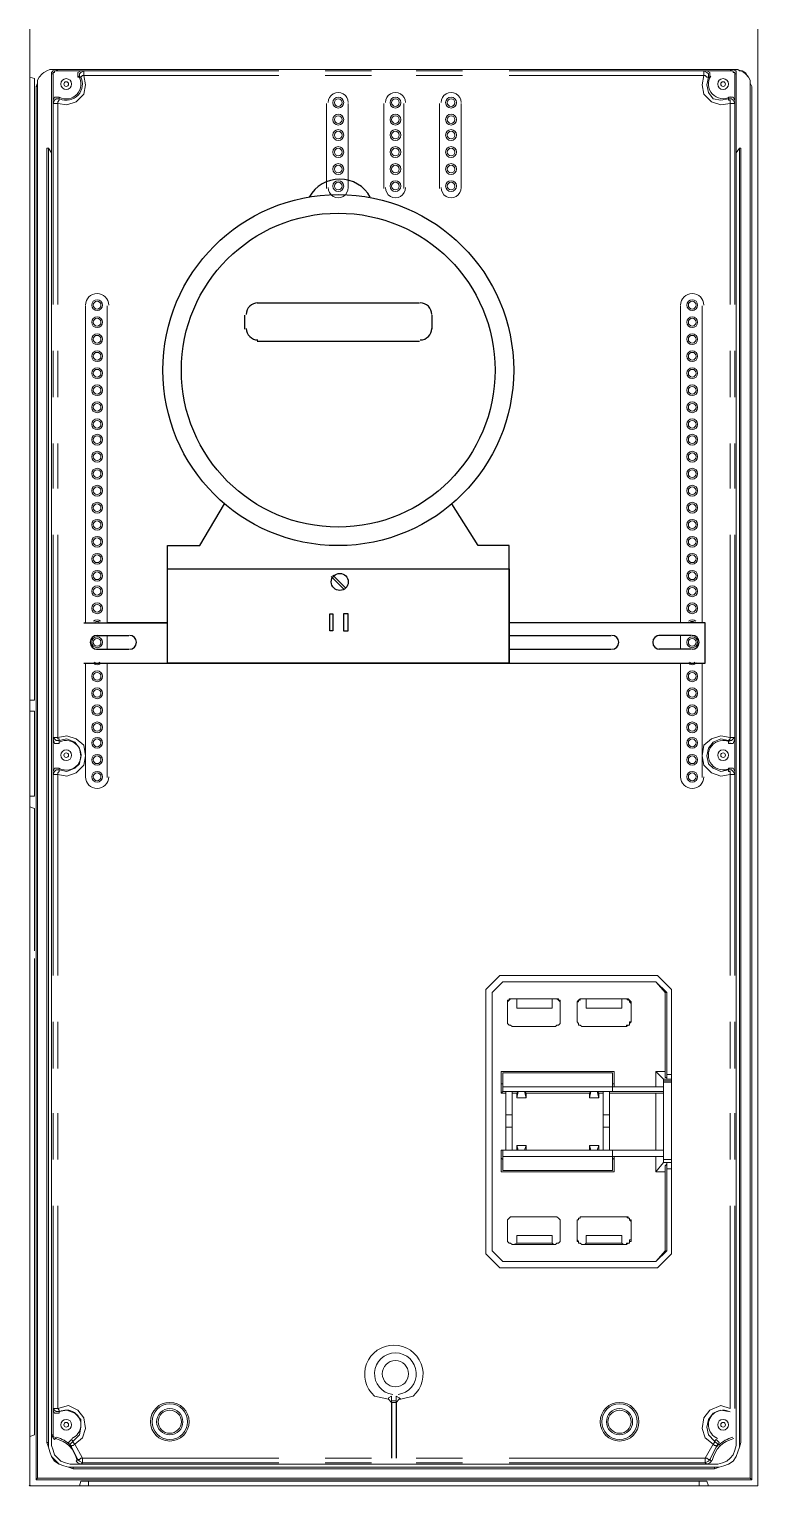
# Model space of a CAD drawing. Header units: millimetres. Extents: x -305 to 1353, y -289 to 1176.
# Drawn here: x -177.8 to -151.4, y 315.6 to 368.5 of the extents above; entities that cross this region are included whole.
import ezdxf

# ---------------------------------------------------------------- set-up
doc = ezdxf.new("R2010")
doc.units = ezdxf.units.MM
doc.header["$MEASUREMENT"] = 0
doc.layers.add('PDF_0', color=7, linetype='Continuous')

msp = doc.modelspace()

# ---------------------------------------------------------------- linework, layer by layer
at = {"layer": 'PDF_0', "lineweight": 18}
for points in [[(-177.803, 315.563), (-177.803, 368.463), (-177.803, 315.563)], [(-177.803, 368.463), (-177.803, 315.563), (-151.353, 315.563), (-151.353, 368.463), (-151.353, 315.563), (-177.803, 315.563)], [(-151.353, 315.563), (-151.353, 368.463), (-151.353, 315.563)], [(-177.803, 344.091), (-177.634, 344.091), (-177.634, 366.666), (-177.803, 366.722)], [(-177.522, 366.385), (-177.522, 366.497), (-177.522, 366.61), (-177.466, 366.722), (-177.353, 366.834), (-177.297, 366.89), (-177.185, 366.947), (-177.073, 367.003), (-176.96, 367.003), (-177.073, 367.003), (-177.185, 366.947), (-177.297, 366.89), (-177.353, 366.834), (-177.466, 366.722), (-177.522, 366.61), (-177.522, 366.497), (-177.578, 366.385), (-177.578, 315.787)], [(-152.139, 363.97), (-152.139, 366.834), (-152.139, 366.89), (-152.139, 366.947), (-152.195, 366.947), (-152.195, 367.003), (-152.251, 367.003), (-152.307, 367.003), (-176.848, 367.003), (-176.904, 367.003), (-176.96, 367.003), (-176.96, 366.947), (-177.016, 366.89), (-177.016, 366.834), (-177.016, 363.97)], [(-152.195, 367.003), (-176.96, 367.003)], [(-153.093, 366.722), (-153.093, 366.89), (-153.206, 366.947), (-152.363, 366.947), (-152.307, 366.947), (-152.251, 366.947), (-152.251, 366.89), (-152.195, 366.89), (-152.195, 366.834), (-152.195, 365.88), (-152.251, 365.992), (-152.42, 365.992)], [(-151.633, 366.553), (-151.633, 315.844), (-151.577, 315.787), (-151.577, 366.385), (-151.633, 366.497), (-151.633, 366.61), (-151.689, 366.722), (-151.746, 366.778), (-151.802, 366.89), (-151.914, 366.947), (-152.026, 366.947), (-152.083, 367.003), (-152.195, 367.003), (-152.083, 367.003), (-151.97, 366.947), (-151.858, 366.89), (-151.802, 366.834), (-151.689, 366.722), (-151.633, 366.61), (-151.633, 366.497), (-151.633, 366.385)], [(-177.522, 366.553), (-177.522, 315.844)], [(-167.02, 362.679), (-167.02, 365.767)], [(-166.234, 365.767), (-166.234, 362.679)], [(-164.943, 362.679), (-164.943, 365.767)], [(-164.213, 365.767), (-164.213, 362.679)], [(-162.921, 362.679), (-162.921, 365.767)], [(-162.135, 365.767), (-162.135, 362.679)], [(-177.129, 364.139), (-177.185, 364.139), (-177.185, 317.135), (-177.129, 316.967), (-177.073, 316.798), (-177.016, 316.63), (-176.904, 316.461), (-176.736, 316.349), (-176.567, 316.293), (-176.399, 316.237), (-176.23, 316.18), (-152.925, 316.18), (-152.756, 316.237), (-152.588, 316.293), (-152.42, 316.349), (-152.251, 316.461), (-152.139, 316.63), (-152.083, 316.798), (-152.026, 316.967), (-151.97, 317.135), (-151.97, 364.139), (-152.026, 364.139)], [(-177.016, 363.97), (-177.016, 363.97)], [(-175.781, 358.411), (-175.781, 358.411)], [(-174.995, 358.411), (-174.995, 358.411)], [(-154.16, 358.411), (-154.16, 358.411)], [(-153.374, 358.411), (-153.374, 358.411)], [(-177.803, 343.697), (-177.634, 343.697), (-177.634, 340.609), (-177.803, 340.609)], [(-152.42, 342.518), (-152.251, 342.518), (-152.195, 342.687), (-152.195, 341.507), (-152.251, 341.62), (-152.42, 341.62)], [(-177.803, 340.216), (-177.634, 340.16), (-177.634, 334.993)], [(-177.803, 317.36), (-177.634, 317.416), (-177.634, 334.712)], [(-161.012, 333.477), (-160.618, 333.87), (-161.012, 333.477)], [(-160.731, 334.095), (-155.003, 334.095), (-160.731, 334.095)], [(-160.618, 333.87), (-155.059, 333.87), (-160.618, 333.87)], [(-154.722, 333.477), (-155.059, 333.87), (-154.666, 333.477)], [(-155.003, 334.095), (-154.497, 333.589), (-155.003, 334.095)], [(-161.012, 324.099), (-161.012, 333.477), (-161.012, 324.099)], [(-154.497, 327.412), (-154.497, 327.3), (-154.778, 327.3), (-154.666, 327.3), (-154.497, 327.3), (-154.497, 327.243), (-154.497, 327.187), (-154.497, 327.131), (-154.497, 327.075), (-154.497, 323.986), (-154.497, 333.589), (-154.497, 330.501), (-154.497, 330.444), (-154.497, 330.388), (-154.497, 330.332), (-154.497, 330.276)], [(-154.666, 330.501), (-154.666, 333.477), (-154.722, 333.477), (-154.722, 330.613), (-154.722, 330.557), (-154.722, 330.501), (-154.722, 330.444), (-154.722, 330.388), (-154.666, 330.388), (-154.666, 330.332), (-154.666, 330.388), (-154.666, 330.444), (-154.666, 330.501), (-154.497, 330.501)], [(-160.45, 333.084), (-160.45, 333.14), (-160.45, 333.196), (-160.394, 333.196), (-160.394, 333.252), (-160.338, 333.252), (-160.282, 333.252), (-160.338, 333.252), (-160.394, 333.196), (-160.45, 333.14), (-160.45, 333.084), (-160.45, 333.028)], [(-158.821, 333.252), (-158.821, 332.915), (-160.113, 332.915), (-160.113, 333.252)], [(-158.541, 333.028), (-158.541, 333.084), (-158.541, 333.14), (-158.597, 333.196), (-158.653, 333.252), (-158.709, 333.252), (-158.653, 333.252), (-158.597, 333.252), (-158.597, 333.196), (-158.541, 333.196), (-158.541, 333.14), (-158.541, 333.084)], [(-157.923, 333.028), (-157.923, 333.084), (-157.923, 333.14), (-157.867, 333.14), (-157.867, 333.196), (-157.811, 333.196), (-157.811, 333.252), (-157.754, 333.252), (-157.698, 333.252), (-157.754, 333.252), (-157.811, 333.252), (-157.867, 333.196), (-157.923, 333.14), (-157.923, 333.084), (-157.923, 332.466), (-157.923, 333.028), (-157.923, 333.084)], [(-155.957, 333.028), (-155.957, 332.466), (-155.957, 332.41), (-156.014, 332.41), (-156.014, 332.354), (-156.014, 332.298), (-156.07, 332.298), (-156.126, 332.298), (-156.126, 332.241), (-156.182, 332.241), (-157.698, 332.241), (-156.182, 332.241), (-156.126, 332.241), (-156.07, 332.298), (-156.014, 332.298), (-156.014, 332.354), (-155.957, 332.41), (-155.957, 332.466), (-155.957, 333.084)], [(-156.294, 333.252), (-156.294, 332.915), (-157.586, 332.915), (-157.586, 333.252)], [(-160.282, 332.241), (-158.709, 332.241), (-160.282, 332.241)], [(-160.675, 330.164), (-160.675, 330.613), (-156.575, 330.613), (-156.575, 330.164)], [(-154.778, 329.883), (-156.631, 329.883), (-156.631, 330.051), (-156.575, 330.051), (-156.575, 330.164), (-156.631, 330.164), (-156.631, 330.22), (-156.631, 330.557), (-160.618, 330.557), (-160.618, 330.22), (-160.618, 330.164), (-160.675, 330.164), (-160.675, 329.827), (-160.618, 329.883)], [(-156.575, 330.051), (-155.059, 330.051), (-155.003, 330.051), (-154.947, 330.051), (-154.89, 330.051), (-154.834, 330.051), (-154.778, 330.051), (-156.631, 330.051), (-156.631, 330.557), (-160.618, 330.557), (-160.618, 330.051), (-160.618, 329.995), (-160.618, 329.939), (-160.618, 329.883), (-160.506, 329.883), (-160.282, 329.883), (-160.057, 329.883), (-159.832, 329.883), (-157.418, 329.883), (-157.193, 329.883), (-156.968, 329.883), (-156.744, 329.883), (-156.631, 329.883), (-156.631, 329.939), (-156.631, 329.995), (-156.631, 330.051), (-160.618, 330.051)], [(-154.497, 330.332), (-154.666, 330.332), (-154.778, 330.332), (-155.059, 330.613), (-155.059, 330.051)], [(-155.059, 330.613), (-154.722, 330.613)], [(-154.778, 330.276), (-154.497, 330.276), (-154.497, 330.22), (-154.778, 330.22), (-154.778, 330.276), (-154.778, 330.332), (-154.778, 330.051), (-154.778, 329.883), (-154.778, 329.827), (-154.778, 327.749), (-154.778, 327.524), (-154.778, 327.3), (-154.778, 327.412), (-154.778, 330.22)], [(-154.778, 327.412), (-154.497, 327.412), (-154.497, 330.22)], [(-160.506, 329.827), (-160.506, 327.749), (-160.506, 328.591), (-160.506, 328.647), (-160.506, 328.704), (-160.506, 328.76), (-160.506, 328.816), (-160.506, 328.872), (-160.506, 328.928), (-160.506, 328.984), (-160.506, 329.04), (-160.506, 329.883), (-160.506, 329.827), (-160.675, 329.827)], [(-160.506, 329.04), (-160.282, 329.04), (-160.282, 329.883), (-160.282, 329.827), (-160.113, 329.827), (-160.057, 329.883), (-160.113, 329.658), (-159.776, 329.658), (-159.832, 329.883), (-159.776, 329.827), (-157.474, 329.827), (-157.418, 329.883), (-157.474, 329.658), (-157.137, 329.658)], [(-160.282, 327.749), (-160.282, 329.827)], [(-160.113, 329.658), (-160.113, 329.827)], [(-159.776, 329.827), (-159.776, 329.658)], [(-157.474, 329.658), (-157.474, 329.827)], [(-156.968, 328.591), (-156.968, 328.647), (-156.968, 328.704), (-156.968, 328.76), (-156.968, 328.816), (-156.968, 328.872), (-156.968, 328.928), (-156.968, 328.984), (-156.968, 329.04), (-156.968, 329.883), (-156.968, 329.827), (-157.137, 329.827)], [(-154.778, 329.827), (-154.834, 329.827), (-154.89, 329.827), (-154.947, 329.827), (-155.003, 329.827), (-155.059, 329.827), (-156.744, 329.827), (-156.744, 329.883), (-156.744, 329.04), (-156.968, 329.04)], [(-156.968, 327.749), (-156.968, 329.827)], [(-156.744, 329.827), (-156.744, 327.749)], [(-155.059, 327.749), (-155.059, 329.827)], [(-160.282, 329.04), (-160.282, 328.984), (-160.282, 328.928), (-160.282, 328.872), (-160.282, 328.816), (-160.282, 328.76), (-160.282, 328.704), (-160.282, 328.647), (-160.282, 328.591)], [(-156.744, 329.04), (-156.744, 328.984), (-156.744, 328.928), (-156.744, 328.872), (-156.744, 328.816), (-156.744, 328.76), (-156.744, 328.704), (-156.744, 328.647), (-156.744, 328.591)], [(-160.506, 328.591), (-160.282, 328.591), (-160.282, 327.749), (-160.113, 327.749), (-160.057, 327.749), (-160.113, 327.917), (-159.776, 327.917), (-159.832, 327.749), (-159.776, 327.749)], [(-159.776, 327.917), (-159.776, 327.749), (-157.474, 327.749), (-157.418, 327.749), (-157.474, 327.917), (-157.137, 327.917), (-157.193, 327.749), (-157.137, 327.749), (-156.968, 327.749), (-156.968, 328.591), (-156.744, 328.591), (-156.744, 327.749), (-155.059, 327.749), (-155.003, 327.749), (-154.947, 327.749), (-154.89, 327.749), (-154.834, 327.749), (-154.778, 327.749), (-156.631, 327.749), (-156.631, 327.524), (-156.631, 327.019), (-156.631, 327.356), (-156.631, 327.412), (-156.575, 327.468), (-156.575, 327.524)], [(-160.618, 327.749), (-160.675, 327.749), (-160.675, 327.468), (-160.618, 327.412), (-160.618, 327.356), (-160.618, 327.019), (-160.618, 327.524)], [(-160.675, 327.749), (-160.506, 327.749)], [(-156.575, 327.468), (-156.575, 326.963), (-160.675, 326.963), (-160.675, 327.468)], [(-160.113, 327.749), (-160.113, 327.917)], [(-157.474, 327.749), (-157.474, 327.917)], [(-157.137, 327.917), (-157.137, 327.749)], [(-156.631, 327.524), (-154.778, 327.524)], [(-155.059, 326.963), (-155.059, 327.524)], [(-156.631, 327.019), (-160.618, 327.019), (-156.631, 327.019)], [(-154.722, 326.963), (-155.059, 326.963), (-154.778, 327.3)], [(-154.497, 327.075), (-154.666, 327.075), (-154.666, 327.131), (-154.666, 327.187), (-154.666, 327.243), (-154.666, 327.3), (-154.666, 327.243), (-154.722, 327.187), (-154.722, 327.131), (-154.722, 327.075), (-154.722, 327.019), (-154.722, 326.963), (-154.722, 324.099), (-154.666, 324.099), (-154.666, 327.075)], [(-160.45, 324.548), (-160.45, 325.109), (-160.45, 324.548)], [(-157.923, 324.548), (-157.923, 325.109), (-157.923, 324.548)], [(-156.182, 325.334), (-157.698, 325.334), (-156.182, 325.334)], [(-155.957, 325.109), (-155.957, 324.548), (-155.957, 325.109)], [(-160.113, 324.379), (-160.113, 324.66), (-158.821, 324.66), (-158.821, 324.379)], [(-157.586, 324.379), (-157.586, 324.66), (-156.294, 324.66), (-156.294, 324.379)], [(-160.731, 323.481), (-161.236, 323.986), (-160.731, 323.481)], [(-160.618, 323.706), (-161.012, 324.099), (-160.618, 323.706)], [(-154.722, 324.099), (-155.059, 323.706), (-154.666, 324.099)], [(-154.497, 323.986), (-155.003, 323.481), (-154.497, 323.986)], [(-160.731, 323.481), (-155.003, 323.481), (-160.731, 323.481)], [(-160.618, 323.706), (-155.059, 323.706), (-160.618, 323.706)], [(-164.774, 318.708), (-165.28, 318.82)], [(-164.662, 318.651), (-164.662, 318.82), (-164.774, 318.764), (-164.774, 318.708), (-164.662, 318.595), (-164.493, 318.595), (-164.381, 318.708), (-164.325, 318.708), (-164.381, 318.764), (-164.493, 318.82), (-164.493, 318.651)], [(-164.662, 318.595), (-164.662, 318.651), (-164.493, 318.651), (-164.493, 318.595)], [(-164.325, 318.708), (-163.876, 318.82)], [(-176.848, 317.304), (-176.96, 317.36), (-176.96, 317.416), (-176.96, 318.314), (-176.904, 318.202), (-176.736, 318.202)], [(-176.118, 316.461), (-176.062, 316.405), (-175.949, 316.349), (-176.174, 316.349), (-176.342, 316.349), (-176.511, 316.405), (-176.679, 316.461), (-176.792, 316.574), (-176.904, 316.686), (-176.96, 316.854), (-177.016, 317.023), (-177.016, 317.191), (-177.016, 317.416), (-176.96, 317.304), (-176.904, 317.247)], [(-176.286, 317.247), (-176.399, 317.135), (-176.342, 317.023)], [(-152.139, 317.191), (-152.139, 317.023), (-152.195, 316.854), (-152.251, 316.686), (-152.363, 316.574), (-152.476, 316.461), (-152.644, 316.405), (-152.813, 316.349), (-152.981, 316.349), (-153.206, 316.349), (-153.093, 316.405), (-153.037, 316.461)], [(-152.869, 317.247), (-152.756, 317.135), (-152.813, 317.023)], [(-151.633, 315.844), (-177.522, 315.844), (-177.578, 315.787), (-151.577, 315.787)], [(-153.15, 315.563), (-153.206, 315.731), (-153.487, 315.731), (-175.669, 315.731), (-175.949, 315.731), (-176.006, 315.563)]]:
    msp.add_lwpolyline(points, dxfattribs=at)
for points in [[(-177.803, 315.563), (-177.803, 368.463)], [(-176.23, 316.237), (-152.925, 316.237), (-152.756, 316.237), (-152.588, 316.293), (-152.42, 316.349), (-152.251, 316.461), (-152.139, 316.63), (-152.083, 316.798), (-152.026, 316.967), (-152.026, 317.135), (-152.026, 364.139), (-152.139, 363.97), (-152.139, 317.135), (-152.139, 317.023), (-152.195, 316.854), (-152.251, 316.686), (-152.363, 316.574), (-152.476, 316.461), (-152.644, 316.405), (-152.813, 316.349), (-152.925, 316.349), (-176.174, 316.349), (-176.342, 316.349), (-176.511, 316.405), (-176.679, 316.461), (-176.792, 316.574), (-176.904, 316.686), (-176.96, 316.854), (-177.016, 317.023), (-177.016, 317.135), (-177.016, 363.97), (-177.129, 364.139), (-177.129, 317.135), (-177.129, 316.967), (-177.073, 316.798), (-177.016, 316.63), (-176.848, 316.461), (-176.736, 316.349), (-176.567, 316.293), (-176.399, 316.237)], [(-175.781, 358.411), (-175.781, 346.898)], [(-174.995, 346.898), (-174.995, 358.411)], [(-154.16, 358.411), (-154.16, 346.898)], [(-153.374, 346.898), (-153.374, 358.411)], [(-174.995, 345.944), (-174.995, 346.449)], [(-154.16, 346.449), (-154.16, 345.944)], [(-175.781, 345.438), (-175.781, 341.283)], [(-174.995, 341.283), (-174.995, 345.438)], [(-154.16, 341.283), (-154.16, 345.438)], [(-153.374, 341.283), (-153.374, 345.438)], [(-161.236, 323.986), (-161.236, 333.589), (-160.731, 334.095), (-161.236, 333.589)], [(-160.45, 332.466), (-160.45, 333.028), (-160.45, 333.084), (-160.45, 332.466), (-160.45, 332.41), (-160.45, 332.354), (-160.394, 332.298), (-160.338, 332.298), (-160.282, 332.241), (-160.338, 332.298), (-160.394, 332.298), (-160.45, 332.354), (-160.45, 332.41)], [(-158.709, 333.252), (-160.282, 333.252), (-160.225, 333.252), (-160.113, 333.252), (-158.821, 333.252), (-158.765, 333.252)], [(-158.541, 332.466), (-158.541, 333.084), (-158.541, 333.028)], [(-156.182, 333.252), (-157.698, 333.252), (-157.642, 333.252), (-157.586, 333.252), (-156.294, 333.252), (-156.238, 333.252)], [(-155.957, 333.028), (-155.957, 333.084), (-156.014, 333.14), (-156.014, 333.196), (-156.07, 333.196), (-156.126, 333.252), (-156.182, 333.252), (-156.126, 333.252), (-156.07, 333.252), (-156.014, 333.196), (-155.957, 333.14), (-155.957, 333.084)], [(-158.709, 332.241), (-158.653, 332.298), (-158.597, 332.298), (-158.541, 332.354), (-158.541, 332.41), (-158.541, 332.466), (-158.541, 332.41), (-158.541, 332.354), (-158.597, 332.298), (-158.653, 332.298)], [(-157.923, 332.466), (-157.923, 332.41), (-157.867, 332.354), (-157.867, 332.298), (-157.811, 332.298), (-157.754, 332.241), (-157.698, 332.241), (-157.754, 332.241), (-157.811, 332.298), (-157.867, 332.298), (-157.867, 332.354), (-157.923, 332.41)], [(-157.137, 329.658), (-157.193, 329.883), (-157.137, 329.827)], [(-159.832, 327.749), (-160.057, 327.749), (-160.282, 327.749), (-160.506, 327.749), (-160.618, 327.749), (-160.618, 327.693), (-160.618, 327.637), (-160.618, 327.58), (-160.618, 327.524), (-156.631, 327.524), (-156.631, 327.58), (-156.631, 327.637), (-156.631, 327.693), (-156.631, 327.749), (-156.744, 327.749), (-156.968, 327.749), (-157.193, 327.749), (-157.418, 327.749)], [(-160.282, 325.334), (-160.338, 325.334), (-160.394, 325.278), (-160.45, 325.222), (-160.45, 325.166), (-160.45, 325.109), (-160.45, 325.166), (-160.45, 325.222), (-160.394, 325.278), (-160.338, 325.334)], [(-158.541, 324.548), (-158.541, 324.492), (-158.541, 324.436), (-158.597, 324.379), (-158.653, 324.379), (-158.709, 324.323), (-158.765, 324.323), (-158.821, 324.379), (-160.113, 324.379), (-160.225, 324.323), (-160.282, 324.323), (-160.338, 324.379), (-160.394, 324.379), (-160.45, 324.436), (-160.45, 324.492), (-160.45, 324.548), (-160.45, 324.492), (-160.45, 324.436), (-160.394, 324.379), (-160.338, 324.379), (-160.282, 324.323), (-158.709, 324.323), (-158.653, 324.379), (-158.597, 324.379), (-158.541, 324.436), (-158.541, 324.492), (-158.541, 324.548), (-158.541, 325.109), (-158.541, 325.166), (-158.541, 325.222), (-158.597, 325.278), (-158.653, 325.334), (-158.709, 325.334), (-160.282, 325.334), (-158.709, 325.334), (-158.653, 325.334), (-158.597, 325.278), (-158.541, 325.222), (-158.541, 325.166), (-158.541, 325.109)], [(-157.698, 325.334), (-157.754, 325.334), (-157.811, 325.334), (-157.811, 325.278), (-157.867, 325.278), (-157.867, 325.222), (-157.923, 325.222), (-157.923, 325.166), (-157.923, 325.109), (-157.923, 325.166), (-157.923, 325.222), (-157.867, 325.222), (-157.867, 325.278), (-157.811, 325.278), (-157.811, 325.334), (-157.754, 325.334)], [(-155.957, 325.109), (-155.957, 325.166), (-155.957, 325.222), (-156.014, 325.222), (-156.014, 325.278), (-156.07, 325.278), (-156.07, 325.334), (-156.126, 325.334), (-156.182, 325.334), (-156.126, 325.334), (-156.07, 325.278), (-156.014, 325.278), (-156.014, 325.222), (-155.957, 325.166)], [(-157.923, 324.548), (-157.923, 324.492), (-157.867, 324.436), (-157.867, 324.379), (-157.811, 324.379), (-157.754, 324.323), (-157.698, 324.323), (-157.754, 324.323), (-157.811, 324.379), (-157.867, 324.379), (-157.867, 324.436), (-157.923, 324.436), (-157.923, 324.492)], [(-157.698, 324.323), (-156.182, 324.323), (-156.238, 324.323), (-156.294, 324.379), (-157.586, 324.379), (-157.642, 324.323)], [(-156.182, 324.323), (-156.126, 324.323), (-156.126, 324.379), (-156.07, 324.379), (-156.014, 324.379), (-156.014, 324.436), (-156.014, 324.492), (-155.957, 324.492), (-155.957, 324.548), (-155.957, 324.492), (-155.957, 324.436), (-156.014, 324.436), (-156.014, 324.379), (-156.07, 324.379), (-156.126, 324.323)]]:
    msp.add_lwpolyline(points, close=True, dxfattribs=at)
at = {"layer": 'PDF_0', "lineweight": 0}
for points in [[(-176.96, 366.834), (-177.016, 366.834)], [(-176.848, 367.003), (-176.792, 366.947)], [(-176.006, 366.722), (-175.949, 366.722), (-175.893, 366.778), (-175.837, 366.778), (-175.781, 366.441), (-175.837, 366.104), (-176.118, 365.823), (-176.455, 365.711), (-176.792, 365.767), (-176.792, 365.823), (-176.736, 365.88), (-176.736, 365.936)], [(-168.761, 366.778), (-175.837, 366.778), (-175.837, 366.947), (-175.949, 366.89), (-176.006, 366.834), (-176.006, 366.722), (-176.062, 366.722)], [(-175.949, 366.947), (-175.837, 366.947), (-168.761, 366.947)], [(-167.077, 366.947), (-165.392, 366.947)], [(-165.392, 366.778), (-167.077, 366.778)], [(-163.763, 366.947), (-162.079, 366.947)], [(-162.079, 366.778), (-163.763, 366.778)], [(-160.394, 366.947), (-153.318, 366.947), (-153.206, 366.947)], [(-153.093, 366.722), (-153.15, 366.722), (-153.206, 366.441), (-153.15, 366.16), (-152.981, 365.936), (-152.7, 365.88), (-152.42, 365.936), (-152.42, 365.88), (-152.363, 365.88), (-152.363, 365.823), (-152.363, 365.767), (-152.7, 365.711), (-153.037, 365.823), (-153.318, 366.104), (-153.374, 366.441), (-153.318, 366.778), (-160.394, 366.778)], [(-152.363, 366.947), (-152.307, 367.003)], [(-152.139, 366.834), (-152.195, 366.834)], [(-177.522, 366.385), (-177.578, 366.385)], [(-176.736, 365.992), (-176.736, 365.936), (-176.848, 365.936), (-176.904, 365.88), (-176.96, 365.767), (-176.792, 365.767), (-176.792, 358.467)], [(-176.96, 358.467), (-176.96, 365.767), (-176.96, 365.88)], [(-152.363, 358.467), (-152.363, 365.767), (-152.195, 365.767), (-152.251, 365.88), (-152.307, 365.936), (-152.42, 365.936), (-152.42, 365.992)], [(-152.195, 365.88), (-152.195, 365.767), (-152.195, 358.467)], [(-176.96, 355.097), (-176.96, 356.782)], [(-176.792, 356.782), (-176.792, 355.097)], [(-152.363, 355.097), (-152.363, 356.782)], [(-152.195, 356.782), (-152.195, 355.097)], [(-176.96, 351.784), (-176.96, 353.413)], [(-176.792, 353.413), (-176.792, 351.784)], [(-152.363, 351.784), (-152.363, 353.413)], [(-152.195, 353.413), (-152.195, 351.784)], [(-176.96, 342.687), (-176.96, 342.743), (-176.96, 350.099)], [(-176.792, 350.099), (-176.792, 342.743), (-176.792, 342.687), (-176.736, 342.687), (-176.736, 342.631), (-176.848, 342.631), (-176.904, 342.687), (-176.96, 342.743), (-176.792, 342.743), (-176.455, 342.799), (-176.118, 342.687), (-175.837, 342.462), (-175.781, 342.069), (-175.837, 341.732), (-176.118, 341.451), (-176.455, 341.339), (-176.792, 341.395), (-176.792, 341.451), (-176.736, 341.507), (-176.736, 341.564), (-176.455, 341.507), (-176.174, 341.62), (-176.006, 341.788), (-175.949, 342.069), (-176.006, 342.35), (-176.174, 342.574), (-176.455, 342.687), (-176.736, 342.631), (-176.736, 342.518)], [(-152.363, 334.095), (-152.363, 341.395), (-152.195, 341.395), (-152.251, 341.507), (-152.307, 341.564), (-152.42, 341.564), (-152.42, 341.507), (-152.363, 341.507), (-152.363, 341.451), (-152.363, 341.395), (-152.7, 341.339), (-153.037, 341.451), (-153.318, 341.732), (-153.374, 342.069), (-153.318, 342.462), (-153.037, 342.687), (-152.7, 342.799), (-152.363, 342.743), (-152.363, 342.687), (-152.42, 342.631), (-152.307, 342.631), (-152.251, 342.687), (-152.195, 342.743), (-152.363, 342.743), (-152.363, 350.099)], [(-152.195, 350.099), (-152.195, 342.743), (-152.195, 342.687)], [(-152.42, 342.518), (-152.42, 342.631), (-152.7, 342.687), (-152.981, 342.574), (-153.15, 342.35), (-153.206, 342.069), (-153.15, 341.788), (-152.981, 341.62), (-152.7, 341.507), (-152.42, 341.564), (-152.42, 341.62)], [(-176.736, 341.62), (-176.736, 341.564), (-176.848, 341.564), (-176.904, 341.507), (-176.96, 341.395), (-176.792, 341.395), (-176.792, 334.095)], [(-176.96, 334.095), (-176.96, 341.395), (-176.96, 341.507)], [(-152.195, 341.507), (-152.195, 341.395), (-152.195, 334.095)], [(-176.96, 330.725), (-176.96, 332.41)], [(-176.792, 332.41), (-176.792, 330.725)], [(-152.363, 330.725), (-152.363, 332.41)], [(-152.195, 332.41), (-152.195, 330.725)], [(-176.96, 327.412), (-176.96, 329.097)], [(-176.792, 329.097), (-176.792, 327.412)], [(-152.363, 327.412), (-152.363, 329.097)], [(-152.195, 329.097), (-152.195, 327.412)], [(-176.96, 318.314), (-176.96, 318.371), (-176.96, 325.727)], [(-176.792, 325.727), (-176.792, 318.371), (-176.96, 318.371), (-176.904, 318.314), (-176.848, 318.258), (-176.736, 318.258), (-176.736, 318.202)], [(-160.394, 316.574), (-153.262, 316.574), (-153.262, 316.405), (-153.15, 316.461), (-153.093, 316.517), (-153.15, 316.517), (-153.206, 316.574), (-153.262, 316.574), (-152.981, 317.079), (-152.925, 317.135), (-152.925, 317.191), (-152.813, 317.079), (-152.869, 316.967), (-152.869, 317.023), (-152.925, 317.023), (-152.981, 317.079), (-153.262, 317.304), (-153.374, 317.641), (-153.318, 318.034), (-153.093, 318.314), (-152.7, 318.483), (-152.363, 318.371), (-152.363, 325.727)], [(-152.195, 325.727), (-152.195, 318.371)], [(-176.286, 317.247), (-176.23, 317.191), (-176.006, 317.416), (-175.949, 317.697), (-175.949, 317.978), (-176.174, 318.202), (-176.455, 318.314), (-176.736, 318.258), (-176.736, 318.314), (-176.792, 318.371), (-176.399, 318.483), (-176.062, 318.314), (-175.837, 318.034), (-175.781, 317.641), (-175.893, 317.304), (-176.174, 317.079), (-176.23, 317.135), (-176.23, 317.191), (-176.342, 317.079), (-176.286, 316.967), (-176.286, 317.023), (-176.23, 317.023), (-176.174, 317.079), (-175.893, 316.574), (-168.761, 316.574)], [(-152.42, 318.258), (-152.7, 318.314), (-152.981, 318.202), (-153.15, 317.978), (-153.206, 317.697), (-153.15, 317.416), (-152.925, 317.191), (-152.869, 317.247)], [(-177.016, 317.416), (-176.96, 317.416)], [(-177.185, 317.135), (-177.129, 317.135)], [(-177.016, 317.135), (-177.016, 317.191)], [(-176.848, 317.304), (-176.904, 317.247)], [(-176.118, 316.461), (-176.062, 316.517), (-176.006, 316.461), (-175.893, 316.405), (-175.893, 316.574), (-175.949, 316.574), (-176.006, 316.517), (-176.062, 316.517), (-176.286, 316.967), (-176.342, 317.023)], [(-152.813, 317.023), (-152.869, 316.967), (-153.093, 316.517), (-153.037, 316.461)], [(-176.174, 316.349), (-176.174, 316.349)], [(-175.949, 316.349), (-175.893, 316.405), (-168.761, 316.405)], [(-167.077, 316.574), (-165.392, 316.574)], [(-165.392, 316.405), (-167.077, 316.405)], [(-163.763, 316.574), (-162.079, 316.574)], [(-162.079, 316.405), (-163.763, 316.405)], [(-160.394, 316.405), (-153.262, 316.405), (-153.206, 316.349)], [(-152.925, 316.349), (-152.981, 316.349)], [(-176.23, 316.237), (-176.23, 316.18)], [(-152.925, 316.18), (-152.925, 316.237)], [(-175.669, 315.731), (-175.669, 315.563)], [(-153.487, 315.563), (-153.487, 315.731)]]:
    msp.add_lwpolyline(points, dxfattribs=at)
at = {"layer": 'PDF_0', "lineweight": 18}
for points in [[(-176.035, 366.759, -0.775478), (-176.736, 365.992), (-176.904, 365.992), (-176.96, 365.88), (-176.96, 366.834), (-176.96, 366.89), (-176.904, 366.89), (-176.904, 366.947), (-176.848, 366.947), (-176.792, 366.947), (-175.949, 366.947), (-176.062, 366.89), (-176.062, 366.722)], [(-176.735, 342.567, -1.671898), (-176.736, 341.62), (-176.904, 341.62), (-176.96, 341.507), (-176.96, 342.687), (-176.904, 342.518), (-176.736, 342.518)], [(-177.831, 315.563, 0.414), (-177.803, 315.591, 0.414), (-177.774, 315.563)]]:
    msp.add_lwpolyline(points, format="xyb", dxfattribs=at)
at = {"layer": 'PDF_0', "lineweight": 0}
msp.add_lwpolyline([(-153.318, 366.947), (-153.318, 366.778), (-153.262, 366.778), (-153.206, 366.722), (-153.15, 366.722), (-153.15, 366.834), (-153.206, 366.89)], close=True, dxfattribs=at)
at = {"layer": 'PDF_0', "lineweight": 18}
for points in [[(-174.939, 358.439, 0.999967), (-175.781, 358.439, -0.999967)], [(-153.318, 358.439, 0.999967), (-154.16, 358.439, -0.999967)], [(-175.781, 341.311, 0.999977), (-174.939, 341.311, -0.999977)], [(-154.16, 341.311, 0.999977), (-153.318, 341.311, -0.999977)]]:
    msp.add_lwpolyline(points, format="xyb", close=True, dxfattribs=at)
at = {"layer": 'PDF_0', "lineweight": 25}
for points in [[(-169.547, 358.523), (-163.651, 358.523)], [(-169.997, 357.568), (-169.997, 358.074)], [(-163.202, 358.074), (-163.202, 357.568)], [(-163.651, 357.119), (-169.547, 357.119)], [(-172.805, 345.438), (-172.805, 349.706), (-171.625, 349.706), (-170.727, 351.223)], [(-160.394, 345.438), (-160.394, 349.706), (-161.517, 349.706), (-162.472, 351.223)], [(-166.796, 348.639), (-166.346, 348.19)], [(-166.852, 348.583), (-166.403, 348.134)], [(-175.837, 345.438), (-153.262, 345.438), (-153.262, 346.898), (-160.394, 346.898)], [(-175.837, 346.898), (-172.805, 346.898), (-174.995, 346.898)], [(-175.388, 346.449), (-174.208, 346.449)], [(-160.394, 346.449), (-156.687, 346.449)], [(-153.767, 346.449), (-154.947, 346.449)], [(-175.388, 345.944), (-174.208, 345.944)], [(-160.394, 345.944), (-156.687, 345.944)], [(-153.767, 345.944), (-154.947, 345.944)], [(-164.662, 318.595), (-164.662, 316.574)], [(-164.493, 318.595), (-164.493, 316.574)]]:
    msp.add_lwpolyline(points, dxfattribs=at)
for points in [[(-172.805, 348.864), (-160.394, 348.864), (-160.394, 345.438), (-172.805, 345.438)], [(-166.908, 347.235), (-166.796, 347.235), (-166.796, 346.618), (-166.908, 346.618)], [(-166.234, 347.235), (-166.403, 347.235), (-166.403, 346.618), (-166.234, 346.618)]]:
    msp.add_lwpolyline(points, close=True, dxfattribs=at)
for points in [[(-175.36, 346.449, 0.414167), (-175.612, 346.196, 0.414167), (-175.36, 345.944)], [(-174.18, 345.944, 0.414167), (-173.928, 346.196, 0.414167), (-174.18, 346.449)], [(-156.659, 345.944, 0.414167), (-156.407, 346.196, 0.414167), (-156.659, 346.449)], [(-154.919, 346.449, 0.414167), (-155.171, 346.196, 0.414167), (-154.919, 345.944)], [(-153.739, 345.944, 0.414167), (-153.487, 346.196, 0.414167), (-153.739, 346.449)]]:
    msp.add_lwpolyline(points, format="xyb", dxfattribs=at)
at = {"layer": 'PDF_0', "lineweight": 18}
for centre, radius in [((-176.483, 366.469), 0.197), ((-152.616, 366.469), 0.197), ((-176.483, 366.469), 0.0843), ((-152.616, 366.469), 0.0843), ((-166.599, 365.795), 0.197), ((-166.599, 365.795), 0.14), ((-164.521, 365.795), 0.197), ((-164.521, 365.795), 0.14), ((-162.5, 365.795), 0.197), ((-162.5, 365.795), 0.14), ((-166.599, 365.178), 0.197), ((-166.599, 365.178), 0.14), ((-164.521, 365.178), 0.197), ((-164.521, 365.178), 0.14), ((-162.5, 365.178), 0.197), ((-162.5, 365.178), 0.14), ((-166.599, 364.616), 0.197), ((-166.599, 364.616), 0.14), ((-164.521, 364.616), 0.197), ((-164.521, 364.616), 0.14), ((-162.5, 364.616), 0.197), ((-162.5, 364.616), 0.14), ((-166.599, 363.998), 0.197), ((-166.599, 363.998), 0.14), ((-164.521, 363.998), 0.197), ((-164.521, 363.998), 0.14), ((-162.5, 363.998), 0.197), ((-162.5, 363.998), 0.14), ((-166.599, 363.381), 0.197), ((-166.599, 363.381), 0.14), ((-164.521, 363.381), 0.197), ((-164.521, 363.381), 0.14), ((-162.5, 363.381), 0.197), ((-162.5, 363.381), 0.14), ((-166.599, 362.763), 0.197), ((-166.599, 362.763), 0.14), ((-164.521, 362.763), 0.197), ((-164.521, 362.763), 0.14), ((-162.5, 362.763), 0.197), ((-162.5, 362.763), 0.14), ((-175.36, 358.439), 0.197), ((-175.36, 358.439), 0.14), ((-153.739, 358.439), 0.197), ((-153.739, 358.439), 0.14), ((-175.36, 357.821), 0.197), ((-175.36, 357.821), 0.14), ((-153.739, 357.821), 0.197), ((-153.739, 357.821), 0.14), ((-175.36, 357.203), 0.197), ((-175.36, 357.203), 0.14), ((-153.739, 357.203), 0.197), ((-153.739, 357.203), 0.14), ((-175.36, 356.586), 0.197), ((-175.36, 356.586), 0.14), ((-153.739, 356.586), 0.197), ((-153.739, 356.586), 0.14), ((-175.36, 355.968), 0.197), ((-175.36, 355.968), 0.14), ((-153.739, 355.968), 0.197), ((-153.739, 355.968), 0.14), ((-175.36, 355.35), 0.197), ((-175.36, 355.35), 0.14), ((-153.739, 355.35), 0.197), ((-153.739, 355.35), 0.14), ((-175.36, 354.732), 0.197), ((-175.36, 354.732), 0.14), ((-153.739, 354.732), 0.197), ((-153.739, 354.732), 0.14), ((-175.36, 354.115), 0.197), ((-175.36, 354.115), 0.14), ((-153.739, 354.115), 0.197), ((-153.739, 354.115), 0.14), ((-175.36, 353.553), 0.197), ((-175.36, 353.553), 0.14), ((-153.739, 353.553), 0.197), ((-153.739, 353.553), 0.14), ((-175.36, 352.935), 0.197), ((-175.36, 352.935), 0.14), ((-153.739, 352.935), 0.197), ((-153.739, 352.935), 0.14), ((-175.36, 352.318), 0.197), ((-175.36, 352.318), 0.14), ((-153.739, 352.318), 0.197), ((-153.739, 352.318), 0.14), ((-175.36, 351.7), 0.197), ((-175.36, 351.7), 0.14), ((-153.739, 351.7), 0.197), ((-153.739, 351.7), 0.14), ((-175.36, 351.082), 0.197), ((-153.739, 351.082), 0.197), ((-175.36, 351.082), 0.14), ((-153.739, 351.082), 0.14), ((-175.36, 350.464), 0.197), ((-175.36, 350.464), 0.14), ((-153.739, 350.464), 0.197), ((-153.739, 350.464), 0.14), ((-175.36, 349.847), 0.197), ((-175.36, 349.847), 0.14), ((-153.739, 349.847), 0.197), ((-153.739, 349.847), 0.14), ((-175.36, 349.229), 0.197), ((-175.36, 349.229), 0.14), ((-153.739, 349.229), 0.197), ((-153.739, 349.229), 0.14), ((-175.36, 348.611), 0.197), ((-175.36, 348.611), 0.14), ((-153.739, 348.611), 0.197), ((-153.739, 348.611), 0.14), ((-175.36, 348.05), 0.197), ((-175.36, 348.05), 0.14), ((-153.739, 348.05), 0.197), ((-153.739, 348.05), 0.14), ((-175.36, 347.432), 0.197), ((-175.36, 347.432), 0.14), ((-153.739, 347.432), 0.197), ((-153.739, 347.432), 0.14), ((-175.36, 346.196), 0.197), ((-175.36, 346.197), 0.14), ((-153.739, 346.196), 0.197), ((-153.739, 346.197), 0.14), ((-175.36, 344.961), 0.197), ((-175.36, 344.961), 0.14), ((-153.739, 344.961), 0.197), ((-153.739, 344.961), 0.14), ((-175.36, 344.343), 0.197), ((-175.36, 344.343), 0.14), ((-153.739, 344.343), 0.197), ((-153.739, 344.343), 0.14), ((-175.36, 343.726), 0.197), ((-175.36, 343.726), 0.14), ((-153.739, 343.726), 0.197), ((-153.739, 343.726), 0.14), ((-175.36, 343.108), 0.197), ((-175.36, 343.108), 0.14), ((-153.739, 343.108), 0.197), ((-153.739, 343.108), 0.14), ((-176.483, 342.097), 0.197), ((-175.36, 342.546), 0.197), ((-175.36, 342.546), 0.14), ((-153.739, 342.546), 0.197), ((-153.739, 342.546), 0.14), ((-152.616, 342.097), 0.197), ((-176.483, 342.097), 0.0843), ((-175.36, 341.929), 0.197), ((-175.36, 341.929), 0.14), ((-153.739, 341.929), 0.197), ((-153.739, 341.929), 0.14), ((-152.616, 342.097), 0.0843), ((-175.36, 341.311), 0.197), ((-175.36, 341.311), 0.14), ((-153.739, 341.311), 0.197), ((-153.739, 341.311), 0.14), ((-164.521, 319.634), 0.477), ((-164.521, 319.634), 0.477), ((-172.72, 317.893), 0.702), ((-172.72, 317.893), 0.646), ((-156.379, 317.893), 0.702), ((-156.379, 317.893), 0.646), ((-176.483, 317.781), 0.197), ((-172.72, 317.893), 0.477), ((-172.72, 317.893), 0.421), ((-156.379, 317.893), 0.477), ((-156.379, 317.893), 0.421), ((-152.616, 317.781), 0.197), ((-176.483, 317.781), 0.0843), ((-152.616, 317.781), 0.0843)]:
    msp.add_circle(centre, radius, dxfattribs=at)
at = {"layer": 'PDF_0', "lineweight": 25}
for centre, radius in [((-166.599, 356.08), 6.374), ((-166.599, 356.08), 5.7), ((-166.543, 348.387), 0.309)]:
    msp.add_circle(centre, radius, dxfattribs=at)
at = {"layer": 'PDF_0', "lineweight": 18}
for centre, radius, start, end in [((-176.483, 366.469), 0.59, 246.0948, 27.9838), ((-152.616, 366.469), 0.533, 147.0553, 298.2311), ((-166.599, 365.795), 0.365, 359.9996, 180.0017), ((-164.521, 365.795), 0.365, 359.9996, 180.0017), ((-162.5, 365.795), 0.365, 359.9996, 180.0017), ((-166.599, 362.707), 0.365, 179.9983, 0.0017), ((-164.521, 362.707), 0.365, 179.9983, 0.0017), ((-162.5, 362.707), 0.365, 179.9983, 0.0017), ((-175.36, 346.814), 0.197, 49.2012, 130.7988), ((-175.36, 346.814), 0.14, 56.2723, 123.7277), ((-153.739, 346.814), 0.197, 49.2012, 130.7988), ((-153.739, 346.814), 0.14, 56.2723, 123.7277), ((-175.36, 345.579), 0.197, 219.8792, 320.1169), ((-175.36, 345.579), 0.14, 224.7741, 315.2314), ((-153.739, 345.579), 0.197, 219.8792, 320.1169), ((-153.739, 345.579), 0.14, 224.7741, 315.2314), ((-152.616, 342.097), 0.534, 61.7806, 298.2246), ((-164.521, 319.634), 0.758, 277.0895, 262.9084), ((-176.483, 317.781), 0.534, 292.0744, 118.2289), ((-152.616, 317.781), 0.533, 61.7682, 247.9398), ((-177.1, 316.265), 1.039, 12.3944, 77.6178), ((-177.101, 316.265), 1.095, 45.1249, 75.8326), ((-151.998, 316.265), 1.039, 102.3922, 167.6078), ((-151.998, 316.265), 1.095, 104.1704, 134.8873)]:
    msp.add_arc(centre, radius, start, end, dxfattribs=at)
at = {"layer": 'PDF_0', "lineweight": 25}
for centre, radius, start, end in [((-166.543, 361.752), 1.263, 28.601, 151.2064), ((-169.519, 358.102), 0.421, 90.0013, 179.9987), ((-163.623, 358.102), 0.421, 0.0024, 90.0052), ((-169.519, 357.596), 0.421, 180.0013, 269.9987), ((-163.623, 357.596), 0.421, 270.0013, 359.9987)]:
    msp.add_arc(centre, radius, start, end, dxfattribs=at)
at = {"layer": 'PDF_0', "lineweight": 0}
msp.add_arc((-164.578, 319.614), 1.06, 311.4845, 228.5155, dxfattribs=at)

doc.saveas('drawing.dxf')
